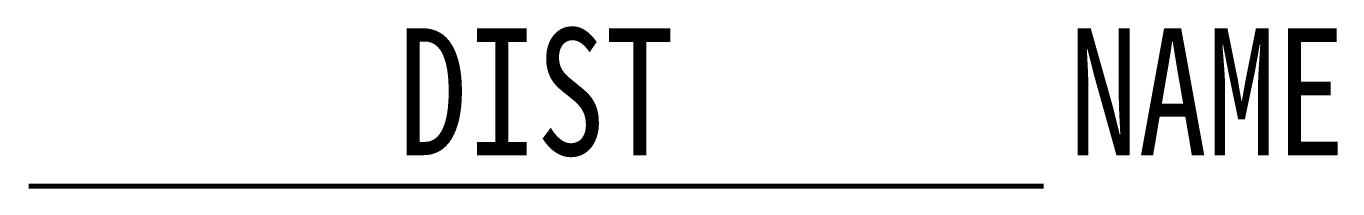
# Model space of a CAD drawing. Header units: inches. Extents: x -0.1 to 25.8, y -0.1 to 3.2.
import ezdxf
from ezdxf.enums import TextEntityAlignment as Align

# ---------------------------------------------------------------- set-up
doc = ezdxf.new("R2010")
doc.units = ezdxf.units.IN
doc.header["$MEASUREMENT"] = 0
doc.styles.add('HZ', font='', dxfattribs={"width": 0.8})
doc.styles.get('HZ').set_extended_font_data('SimSun')

msp = doc.modelspace()

# ---------------------------------------------------------------- linework, layer by layer
at = {"color": 7, "const_width": 0.1}
msp.add_lwpolyline([(0, 0), (20, 0)], dxfattribs=at)

# ---------------------------------------------------------------- texts
at = {"style": 'HZ', "width": 0.8}
msp.add_attdef('DIST', text='K000+000', height=2.5, dxfattribs=at).set_placement((10, 1.862), align=Align.MIDDLE_CENTER)
msp.add_attdef('NAME', text='(TRE000)', height=2.5, dxfattribs=at).set_placement((20.5, 1.862), align=Align.MIDDLE_LEFT)

doc.saveas('drawing.dxf')
